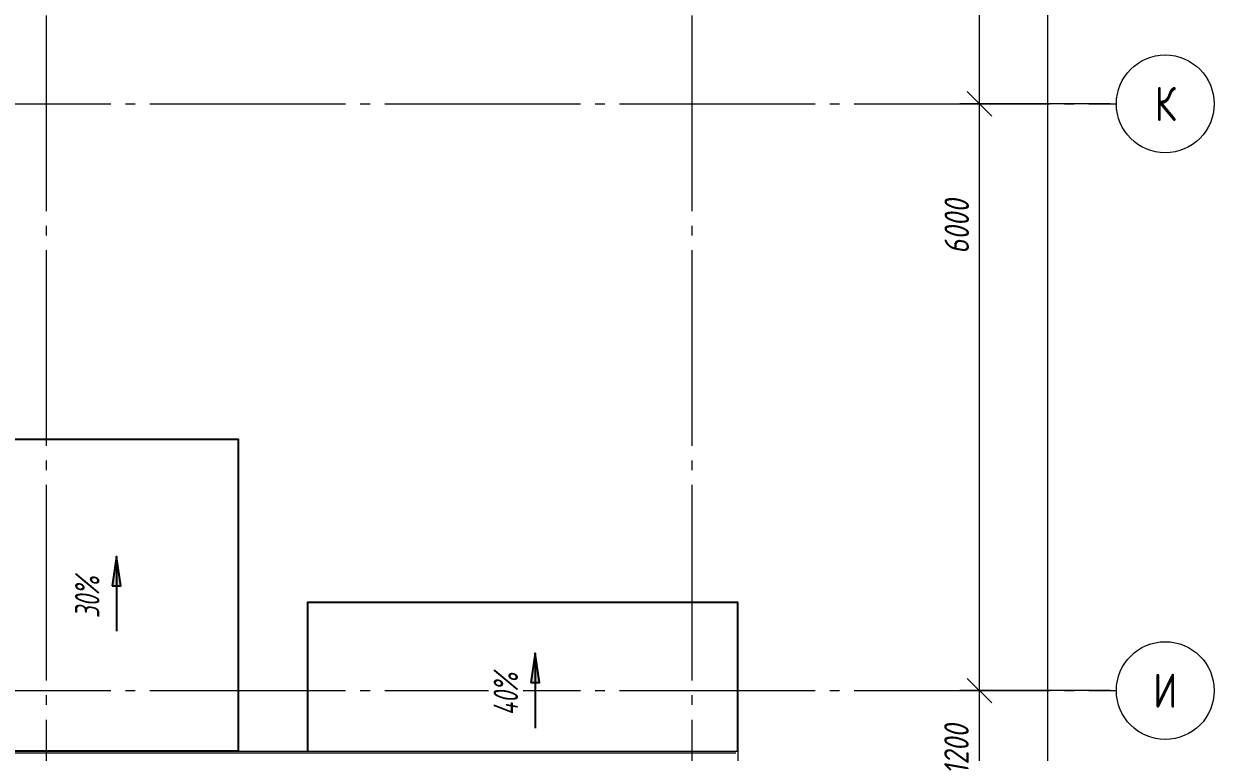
# Model space of a CAD drawing. Header units: millimetres. Extents: x -85420 to 1195317, y -69347 to 470418.
# Drawn here: x 494516 to 506686, y 58146 to 65595 of the extents above; entities that cross this region are included whole.
import ezdxf

# ---------------------------------------------------------------- set-up
doc = ezdxf.new("R2010")
doc.units = ezdxf.units.MM
for name, pattern in [('GOST2.303 6', [12, 8, -1.5, 1, -1.5]), ('ГОСТ 2.303 4', [7, 5, -2, 0]), ('ГОСТ 2.303 5', [24, 20, -1.5, 1, -1.5]), ('осевая', [50.8, 31.75, -6.35, 6.35, -6.35])]:
    doc.linetypes.add(name, pattern=pattern)
for name, color, linetype, lineweight in [('!М_Лестницы новые', 7, 'Continuous', 25), ('!М_Окна_марка', 7, 'Continuous', 15), ('+АР_Осевые линии', 252, 'GOST2.303 6', 9), ('+АР_Размеры', 252, 'Continuous', 0), ('СПДС_+АР_Стены', 250, 'Continuous', 20)]:
    doc.layers.add(name, color=color, linetype=linetype, lineweight=lineweight)
doc.layers.add('ОСИ', color=7, linetype='осевая', lineweight=13, true_color=0x999999)
doc.styles.add('GOST 2.304', font='CS_Gost2304.shx')
doc.styles.add('ГОСТ 2.304', font='CS_Gost2304.shx', dxfattribs={"oblique": 10})
doc.dimstyles.new('СПДС', dxfattribs={"dimscale": 100, "dimtxt": 2.5, "dimasz": 2.5, "dimexe": 2, "dimexo": 0.625, "dimgap": 1, "dimtad": 1, "dimdec": 0, "dimrnd": 5, "dimtxsty": 'ГОСТ 2.304', "dimblk": 'OBLIQUE', "dimblk1": 'OBLIQUE', "dimblk2": 'OBLIQUE', "dimcen": 2.5, "dimdle": 2, "dimadec": 0, "dimazin": 2, "dimtfac": 0.75, "dimtdec": 4, "dimtmove": 1, "dimatfit": 3, "dimfxl": 1, "dimtfill": 1, "dimtolj": 1, "dimarcsym": 1})

# ---------------------------------------------------------------- blocks, each defined once
blk = doc.blocks.new('*U93')
h = blk.add_hatch(color=256)
h.dxf.hatch_style = 1
h.paths.add_polyline_path([(-466, 44), (-466, -44), (-766, 0)])
blk.add_line((-766, 0), (0, 0))
blk.add_lwpolyline([(-466, -44), (-466, 44), (-766, 0), (-466, -44)])
blk = doc.blocks.new('Ось сетки - Диаметр 10 мм-1135821-0_Подвал _-2_700__Планировка')
at = {"layer": '+АР_Осевые линии', "linetype": 'Continuous'}
blk.add_circle((0, 0), 5, dxfattribs=at)
blk = doc.blocks.new('_Oblique')
at = {"color": 0, "linetype": 'ByBlock', "lineweight": -2}
blk.add_line((-0.5, -0.5), (0.5, 0.5), dxfattribs=at)
blk = doc.blocks.new('*D224')
at = {"layer": '+АР_Размеры', "color": 0, "lineweight": -2, "ltscale": 100, "transparency": 16777216}
for p, q in [((74580, -6550), (74580, 55650)), ((75218, 55450), (74380, 55450)), ((75218, -6350), (74380, -6350))]:
    blk.add_line(p, q, dxfattribs=at)
at = {"layer": 'Defpoints', "color": 0, "transparency": 16777216}
for p in [(74580, 55450), (75280, 55450), (75280, -6350)]:
    blk.add_point(p, dxfattribs=at)
at = {"layer": '+АР_Размеры', "color": 0, "lineweight": -2, "transparency": 16777216, "xscale": 250, "yscale": 250, "zscale": 250}
for p, rotation in [((74580, 55450), 90), ((74580, -6350), 270)]:
    blk.add_blockref('_Oblique', p, dxfattribs=dict(at, rotation=rotation))
at = {"layer": '+АР_Размеры', "color": 0, "ltscale": 100, "transparency": 16777216, "insert": (74348, 19750), "char_height": 250, "attachment_point": 5, "rotation": 90, "style": 'ГОСТ 2.304', "bg_fill": 3, "box_fill_scale": 1.1, "bg_fill_color": 256, "bg_fill_true_color": 13158600, "bg_fill_transparency": 0}
blk.add_mtext('\\A1;61800', dxfattribs=at)
blk = doc.blocks.new('*D227')
at = {"layer": '+АР_Размеры', "color": 0, "lineweight": -2, "ltscale": 100, "transparency": 16777216}
for p, q in [((73880, 42050), (73880, 43650)), ((75218, 43450), (73680, 43450)), ((75218, 42250), (73680, 42250))]:
    blk.add_line(p, q, dxfattribs=at)
at = {"layer": 'Defpoints', "color": 0, "transparency": 16777216}
for p in [(73880, 43450), (75280, 43450), (75280, 42250)]:
    blk.add_point(p, dxfattribs=at)
at = {"layer": '+АР_Размеры', "color": 0, "lineweight": -2, "transparency": 16777216, "xscale": 250, "yscale": 250, "zscale": 250}
for p, rotation in [((73880, 43450), 90), ((73880, 42250), 270)]:
    blk.add_blockref('_Oblique', p, dxfattribs=dict(at, rotation=rotation))
at = {"layer": '+АР_Размеры', "color": 0, "ltscale": 100, "transparency": 16777216, "insert": (73645, 42850), "char_height": 250, "attachment_point": 5, "rotation": 90, "style": 'ГОСТ 2.304', "bg_fill": 3, "box_fill_scale": 1.1, "bg_fill_color": 256, "bg_fill_true_color": 13158600, "bg_fill_transparency": 0}
blk.add_mtext('\\A1;1200', dxfattribs=at)
blk = doc.blocks.new('*D228')
at = {"layer": '+АР_Размеры', "color": 0, "lineweight": -2, "ltscale": 100, "transparency": 16777216}
for p, q in [((73880, 43250), (73880, 49650)), ((75218, 49450), (73680, 49450)), ((75218, 43450), (73680, 43450))]:
    blk.add_line(p, q, dxfattribs=at)
at = {"layer": 'Defpoints', "color": 0, "transparency": 16777216}
for p in [(73880, 49450), (75280, 49450), (75280, 43450)]:
    blk.add_point(p, dxfattribs=at)
at = {"layer": '+АР_Размеры', "color": 0, "lineweight": -2, "transparency": 16777216, "xscale": 250, "yscale": 250, "zscale": 250}
for p, rotation in [((73880, 49450), 90), ((73880, 43450), 270)]:
    blk.add_blockref('_Oblique', p, dxfattribs=dict(at, rotation=rotation))
at = {"layer": '+АР_Размеры', "color": 0, "ltscale": 100, "transparency": 16777216, "insert": (73648, 48196), "char_height": 250, "attachment_point": 5, "rotation": 90, "style": 'ГОСТ 2.304', "bg_fill": 3, "box_fill_scale": 1.1, "bg_fill_color": 256, "bg_fill_true_color": 13158600, "bg_fill_transparency": 0}
blk.add_mtext('\\A1;6000', dxfattribs=at)
blk = doc.blocks.new('*D229')
at = {"layer": '+АР_Размеры', "color": 0, "lineweight": -2, "ltscale": 100, "transparency": 16777216}
for p, q in [((73880, 49250), (73880, 55650)), ((75218, 55450), (73680, 55450)), ((75218, 49450), (73680, 49450))]:
    blk.add_line(p, q, dxfattribs=at)
at = {"layer": 'Defpoints', "color": 0, "transparency": 16777216}
for p in [(73880, 55450), (75280, 55450), (75280, 49450)]:
    blk.add_point(p, dxfattribs=at)
at = {"layer": '+АР_Размеры', "color": 0, "lineweight": -2, "transparency": 16777216, "xscale": 250, "yscale": 250, "zscale": 250}
for p, rotation in [((73880, 55450), 90), ((73880, 49450), 270)]:
    blk.add_blockref('_Oblique', p, dxfattribs=dict(at, rotation=rotation))
at = {"layer": '+АР_Размеры', "color": 0, "ltscale": 100, "transparency": 16777216, "insert": (73648, 52450), "char_height": 250, "attachment_point": 5, "rotation": 90, "style": 'ГОСТ 2.304', "bg_fill": 3, "box_fill_scale": 1.1, "bg_fill_color": 256, "bg_fill_true_color": 13158600, "bg_fill_transparency": 0}
blk.add_mtext('\\A1;6000', dxfattribs=at)
blk = doc.blocks.new('A$C314F1C93')
at = {"layer": '+АР_Осевые линии', "linetype": 'ГОСТ 2.303 5', "lineweight": 0, "ltscale": 100}
for p, q in [((64340, 64752.7), (64340, -9752.2)), ((70940, 64752.7), (70940, -9752.2))]:
    blk.add_line(p, q, dxfattribs=at)
for points in [[(-4200, 49450), (75280, 49450)], [(-4200, 43450), (75280, 43450)]]:
    blk.add_lwpolyline(points, dxfattribs=at)
at = {"layer": '+АР_Осевые линии', "linetype": 'ГОСТ 2.303 5', "lineweight": 25, "ltscale": 100, "xscale": 100.0000000000002, "yscale": 100.0000000000002, "zscale": 100.0000000000002, "rotation": 90}
for p in [(75780, 49450), (75780, 43450)]:
    blk.add_blockref('Ось сетки - Диаметр 10 мм-1135821-0_Подвал _-2_700__Планировка', p, dxfattribs=at)
at = {"layer": '+АР_Осевые линии', "linetype": 'ГОСТ 2.303 5', "lineweight": 0, "ltscale": 100, "char_height": 350, "attachment_point": 5, "style": 'GOST 2.304'}
for s, insert in [('К', (75780, 49450)), ('И', (75780, 43450))]:
    blk.add_mtext(s, dxfattribs=dict(at, insert=insert))
at = {"layer": '+АР_Размеры', "ltscale": 100}
dim = blk.add_linear_dim(base=(74580, 55450), p1=(75280, -6350), p2=(75280, 55450), angle=90, dimstyle='СПДС', override={"dimscale": 100}, dxfattribs=at)
dim.commit()
dim.dimension.update_dxf_attribs({"geometry": '*D224', "text_midpoint": (74580, 19750), "dimtype": 160})
dim = blk.add_linear_dim(base=(73880, 43450), p1=(75280, 42250), p2=(75280, 43450), angle=90, dimstyle='СПДС', override={"dimscale": 100}, dxfattribs=at)
dim.commit()
dim.dimension.update_dxf_attribs({"geometry": '*D227', "text_midpoint": (73645.3, 42850)})
dim = blk.add_linear_dim(base=(73880, 49450), p1=(75280, 43450), p2=(75280, 49450), angle=90, dimstyle='СПДС', override={"dimscale": 100}, dxfattribs=at)
dim.commit()
dim.dimension.update_dxf_attribs({"geometry": '*D228', "text_midpoint": (73880, 48196.3), "dimtype": 160})
dim = blk.add_linear_dim(base=(73880, 55450), p1=(75280, 49450), p2=(75280, 55450), angle=90, dimstyle='СПДС', override={"dimscale": 100}, dxfattribs=at)
dim.commit()
dim.dimension.update_dxf_attribs({"geometry": '*D229', "text_midpoint": (73647.8, 52450)})

msp = doc.modelspace()

# ---------------------------------------------------------------- block references
at = {"layer": 'ОСИ', "ltscale": 40}
msp.add_blockref('A$C314F1C93', (430406.4, 15326.4, 0), dxfattribs=at)

# ---------------------------------------------------------------- next in the draw order: linework, layer by layer
at = {"layer": 'СПДС_+АР_Стены', "ltscale": 100}
for points in [[(501796.4, 58136.4), (494381.4, 58136.4), (494381.4, 58156.4), (501816.4, 58156.4)], [(501816.4, 58156.4), (501816.4, 57216.2), (501816.4, 57216.2)]]:
    msp.add_lwpolyline(points, dxfattribs=at)

# ---------------------------------------------------------------- next in the draw order: block references
at = {"layer": '!М_Лестницы новые', "color": 7, "linetype": 'ГОСТ 2.303 4', "lineweight": 20, "rotation": 270.0000000000001}
for p in [(495464.9, 59383, 0), (499743.8, 58393.3)]:
    msp.add_blockref('*U93', p, dxfattribs=at)

# ---------------------------------------------------------------- next in the draw order: texts
at = {"layer": '!М_Окна_марка', "color": 7, "ltscale": 100, "char_height": 250, "width": 1, "attachment_point": 5, "rotation": 90, "style": 'ГОСТ 2.304', "bg_fill": 3, "box_fill_scale": 1.2, "bg_fill_color": 1, "bg_fill_transparency": 0}
for s, insert in [('{\\W0.8500;30%}', (495165.2, 59732, 0)), ('{\\W0.85;40%}', (499444, 58742.4))]:
    msp.add_mtext(s, dxfattribs=dict(at, insert=insert))

# ---------------------------------------------------------------- next in the draw order: linework, layer by layer
at = {"ltscale": 100}
for points in [[(491016.4, 58156.4), (491016.4, 61348.1), (496707, 61348.1), (496707, 58156.4), (491016.4, 58156.4), (491016.4, 58156.4)], [(501816.4, 58156.4), (501816.4, 59496.3), (501816.4, 59676.3), (497596.4, 59676.3), (497416.4, 59676.3), (497416.4, 58156.4)]]:
    msp.add_lwpolyline(points, dxfattribs=at)

doc.saveas('drawing.dxf')
